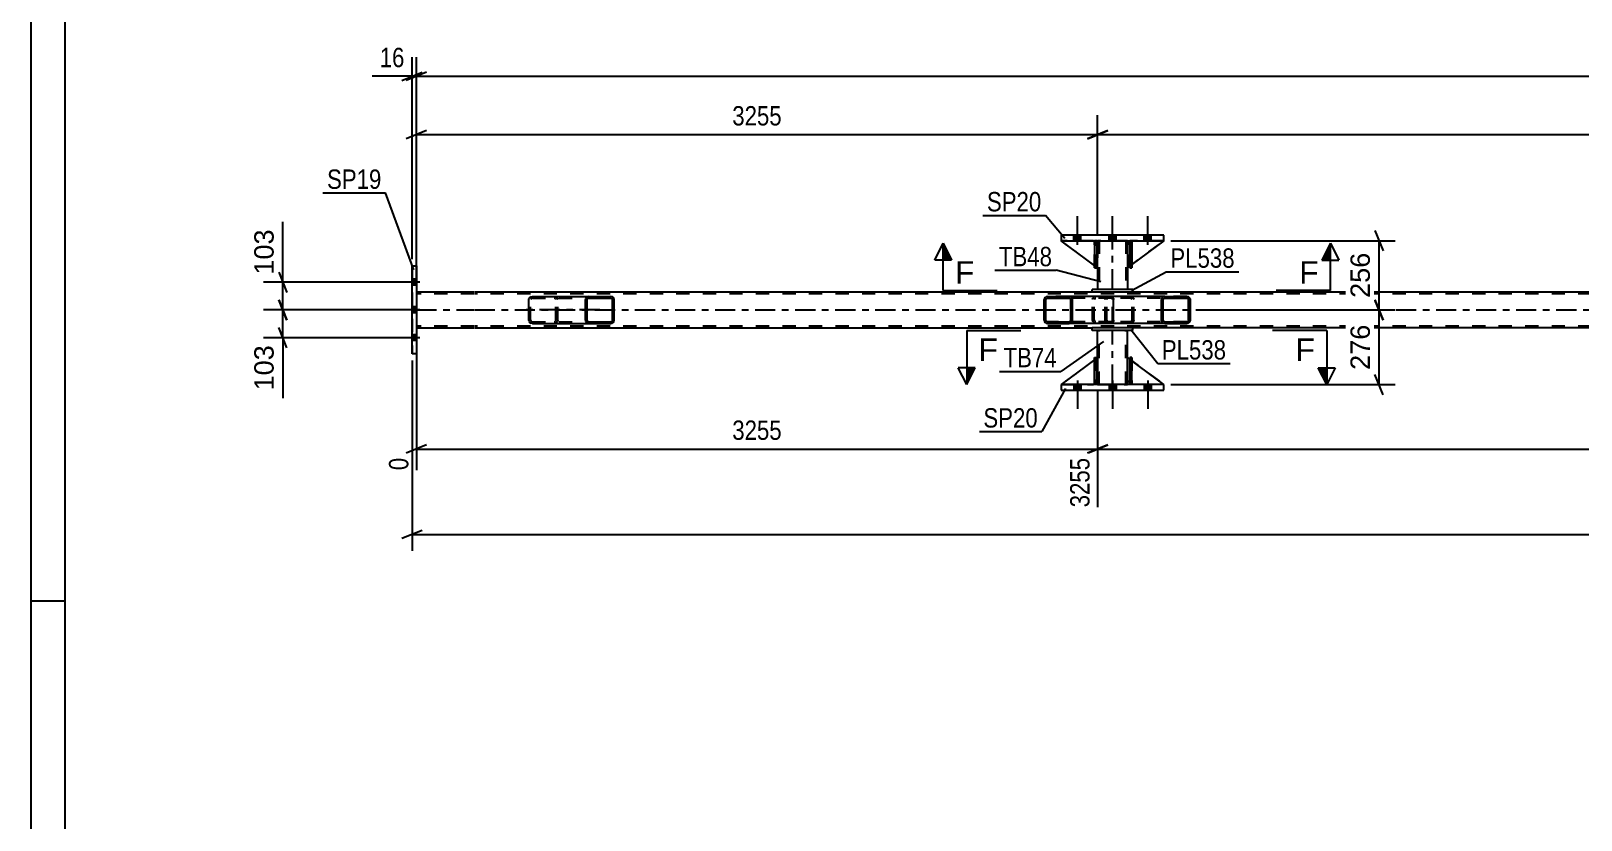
# Model space of a CAD drawing. Header units: millimetres. Extents: x -116 to 725, y -402 to 192.
# Drawn here: x -115.8 to 113.3, y -285.6 to -169 of the extents above; entities that cross this region are included whole.
import ezdxf

# ---------------------------------------------------------------- set-up
doc = ezdxf.new("R2010")
doc.units = ezdxf.units.MM
doc.linetypes.add('DXK_LINE_DOT2', pattern=[3.9198, 1.9599, -1.9599])
doc.linetypes.add('DXK_LINE_DOT3', pattern=[5.9187, 2.979, -0.9799, 0.9799, -0.9799])
doc.styles.add('Arial', font='ARIAL.TTF', dxfattribs={"height": 0.2})
doc.styles.add('Arial Narrow', font='ARIALN.TTF', dxfattribs={"height": 0.2})

# ---------------------------------------------------------------- blocks, each defined once
blk = doc.blocks.new('Unknown-203723472-1133')
at = {"color": 5, "linetype": 'Continuous'}
for p, q in [((-115.77, 191.75), (-115.77, -402.25)), ((-110.77, 186.75), (-110.77, -397.25)), ((-110.77, -253.25), (-115.77, -253.25))]:
    blk.add_line(p, q, dxfattribs=at)
blk = doc.blocks.new('Bolt-203723472-4096 - 3915')
at = {"linetype": 'Continuous'}
for points in [[(38.33, -199.95), (39.37, -199.95), (39.37, -199.15), (38.33, -199.15)], [(38.33, -199.95), (39.37, -199.95), (39.37, -199.15), (38.33, -199.15)], [(38.33, -199.95), (39.37, -199.95), (39.37, -199.15), (38.33, -199.15)], [(43.53, -199.95), (44.57, -199.95), (44.57, -199.15), (43.53, -199.15)], [(43.53, -199.95), (44.57, -199.95), (44.57, -199.15), (43.53, -199.15)], [(48.73, -199.95), (49.77, -199.95), (49.77, -199.15), (48.73, -199.15)], [(48.73, -199.95), (49.77, -199.95), (49.77, -199.15), (48.73, -199.15)], [(48.73, -199.95), (49.77, -199.95), (49.77, -199.15), (48.73, -199.15)]]:
    blk.add_hatch(color=1, dxfattribs=at).paths.add_polyline_path(points)
at = {"color": 1, "linetype": 'Continuous'}
for p, q in [((38.85, -200.55), (38.85, -196.35)), ((38.85, -200.55), (38.85, -196.35)), ((38.85, -200.55), (38.85, -196.35)), ((44.05, -200.55), (44.05, -196.35)), ((44.05, -200.55), (44.05, -196.35)), ((49.25, -200.55), (49.25, -196.35)), ((49.25, -200.55), (49.25, -196.35)), ((49.25, -200.55), (49.25, -196.35)), ((38.33, -199.95), (38.33, -199.15)), ((38.33, -199.95), (38.33, -199.15)), ((38.33, -199.95), (38.33, -199.15)), ((39.37, -199.95), (39.37, -199.15)), ((39.37, -199.95), (39.37, -199.15)), ((39.37, -199.95), (39.37, -199.15)), ((43.53, -199.95), (43.53, -199.15)), ((43.53, -199.95), (43.53, -199.15)), ((44.57, -199.95), (44.57, -199.15)), ((44.57, -199.95), (44.57, -199.15)), ((48.73, -199.95), (48.73, -199.15)), ((48.73, -199.95), (48.73, -199.15)), ((48.73, -199.95), (48.73, -199.15)), ((49.77, -199.95), (49.77, -199.15)), ((49.77, -199.95), (49.77, -199.15)), ((49.77, -199.95), (49.77, -199.15))]:
    blk.add_line(p, q, dxfattribs=at)
blk = doc.blocks.new('Part-203723472-3953 - 3915')
at = {"color": 2, "linetype": 'Continuous'}
for p, q in [((47.05, -212.83), (41.05, -212.83)), ((41.05, -213.23), (41.05, -212.83)), ((47.05, -213.23), (47.05, -212.83)), ((47.05, -213.23), (41.05, -213.23))]:
    blk.add_line(p, q, dxfattribs=at)
blk = doc.blocks.new('Part-203723472-3958 - 3915')
at = {"color": 2, "linetype": 'Continuous'}
for p, q in [((47.05, -207.15), (41.05, -207.15)), ((41.05, -207.55), (41.05, -207.15)), ((47.05, -207.55), (41.05, -207.55)), ((47.05, -207.55), (47.05, -207.15))]:
    blk.add_line(p, q, dxfattribs=at)
blk = doc.blocks.new('Part-203723472-4027 - 3915')
at = {"color": 7, "linetype": 'DXK_LINE_DOT2'}
for p, q in [((41.85, -217.23), (36.45, -221.23)), ((41.85, -220.63), (41.85, -217.23)), ((41.85, -217.23), (41.85, -220.63)), ((36.45, -221.23), (41.25, -221.23)), ((41.25, -221.23), (41.85, -220.63)), ((41.85, -220.63), (41.25, -221.23)), ((41.85, -220.63), (41.85, -220.63))]:
    blk.add_line(p, q, dxfattribs=at)
blk = doc.blocks.new('Part-203723472-3963 - 3915')
at = {"color": 2, "linetype": 'Continuous'}
for p, q in [((41.85, -199.95), (41.85, -200.55)), ((46.25, -199.95), (46.25, -200.55)), ((41.85, -203.95), (41.85, -207.15)), ((46.25, -203.95), (46.25, -207.15))]:
    blk.add_line(p, q, dxfattribs=at)
at = {"color": 7, "linetype": 'DXK_LINE_DOT2'}
for p, q in [((46.25, -199.95), (41.85, -199.95)), ((41.85, -200.55), (41.85, -203.95)), ((42.09, -199.95), (42.09, -207.15)), ((46.01, -199.95), (46.01, -207.15)), ((46.25, -200.55), (46.25, -203.95)), ((46.25, -207.15), (41.85, -207.15))]:
    blk.add_line(p, q, dxfattribs=at)
at = {"color": 7, "linetype": 'DXK_LINE_DOT3'}
blk.add_line((44.05, -207.15), (44.05, -199.95), dxfattribs=at)
blk = doc.blocks.new('Part-203723472-4028 - 3915')
at = {"color": 2, "linetype": 'Continuous'}
for p, q in [((46.25, -220.63), (46.25, -217.23)), ((46.6, -217.49), (46.25, -217.23)), ((51.64, -221.23), (46.92, -217.73)), ((46.6, -220.99), (46.25, -220.63))]:
    blk.add_line(p, q, dxfattribs=at)
at = {"color": 7, "linetype": 'DXK_LINE_DOT2'}
for p, q in [((46.92, -217.73), (46.6, -217.49)), ((46.85, -221.23), (46.6, -220.99)), ((51.65, -221.23), (46.85, -221.23)), ((51.64, -221.23), (51.65, -221.23)), ((51.65, -221.23), (51.64, -221.23))]:
    blk.add_line(p, q, dxfattribs=at)
blk = doc.blocks.new('Part-203723472-3973 - 3915')
at = {"color": 7, "linetype": 'DXK_LINE_DOT2'}
for p, q in [((46.6, -200.55), (46.6, -199.95)), ((46.6, -199.95), (46.6, -199.95)), ((46.6, -199.95), (46.6, -203.95)), ((46.92, -199.95), (46.6, -199.95)), ((46.6, -203.95), (46.6, -200.55)), ((46.6, -200.55), (46.92, -200.55)), ((46.92, -200.55), (46.92, -199.95)), ((46.92, -203.95), (46.92, -199.95)), ((46.92, -200.55), (46.92, -203.95)), ((46.6, -203.95), (46.92, -203.95))]:
    blk.add_line(p, q, dxfattribs=at)
blk = doc.blocks.new('Part-203723472-3978 - 3915')
at = {"color": 2, "linetype": 'Continuous'}
for p, q in [((41.85, -217.23), (41.85, -213.23)), ((46.25, -217.23), (46.25, -213.23)), ((41.85, -221.23), (41.85, -220.63)), ((46.25, -221.23), (46.25, -220.63))]:
    blk.add_line(p, q, dxfattribs=at)
at = {"color": 7, "linetype": 'DXK_LINE_DOT2'}
for p, q in [((46.25, -213.23), (41.85, -213.23)), ((42.09, -221.23), (42.09, -213.23)), ((46.01, -221.23), (46.01, -213.23)), ((41.85, -220.63), (41.85, -217.23)), ((46.25, -220.63), (46.25, -217.23)), ((41.85, -221.23), (46.25, -221.23))]:
    blk.add_line(p, q, dxfattribs=at)
at = {"color": 7, "linetype": 'DXK_LINE_DOT3'}
blk.add_line((44.05, -221.23), (44.05, -213.23), dxfattribs=at)
blk = doc.blocks.new('Part-203723472-4053 - 3915')
at = {"linetype": 'Continuous'}
h = blk.add_hatch(dxfattribs=at)
h.set_pattern_fill('', scale=0.7, style=0, pattern_type=0)
h.set_pattern_definition([(45, (-29.627, -208.489), (-1.57154, 1.57154), [])])
h.paths.add_polyline_path([(-29.59, -208.67), (-29.63, -208.49), (-29.74, -208.33), (-29.9, -208.23), (-30.1, -208.19), (-33.33, -208.19), (-33.53, -208.23), (-33.7, -208.33), (-33.81, -208.49), (-33.84, -208.67), (-33.84, -211.71), (-33.81, -211.9), (-33.7, -212.05), (-33.53, -212.16), (-33.33, -212.19), (-30.1, -212.19), (-29.9, -212.16), (-29.74, -212.05), (-29.63, -211.9), (-29.59, -211.71)])
h.paths.add_polyline_path([(-29.86, -211.8), (-29.92, -211.88), (-30, -211.93), (-30.1, -211.95), (-33.33, -211.95), (-33.43, -211.93), (-33.51, -211.88), (-33.57, -211.8), (-33.59, -211.71), (-33.59, -208.67), (-33.57, -208.58), (-33.51, -208.5), (-33.43, -208.45), (-33.33, -208.43), (-30.1, -208.43), (-30, -208.45), (-29.92, -208.5), (-29.86, -208.58), (-29.84, -208.67), (-29.84, -211.71)])
at = {"color": 2, "linetype": 'Continuous'}
for p, q in [((-41.88, -208.23), (-41.68, -208.19)), ((-41.68, -208.19), (-33.33, -208.19)), ((-33.33, -208.19), (-33.53, -208.23)), ((-33.33, -208.19), (-30.1, -208.19)), ((-29.9, -208.23), (-30.1, -208.19)), ((-42.19, -208.67), (-42.16, -208.49)), ((-42.19, -211.71), (-42.19, -208.67)), ((-33.81, -208.49), (-33.84, -208.67)), ((-33.84, -211.71), (-33.84, -208.67)), ((-33.59, -208.67), (-33.57, -208.58)), ((-33.59, -211.71), (-33.59, -208.67)), ((-33.57, -208.58), (-33.51, -208.5)), ((-33.51, -208.5), (-33.43, -208.45)), ((-33.43, -208.45), (-33.33, -208.43)), ((-33.33, -208.43), (-30.1, -208.43)), ((-30.1, -208.43), (-30, -208.45)), ((-30, -208.45), (-29.92, -208.5)), ((-29.92, -208.5), (-29.86, -208.58)), ((-29.86, -208.58), (-29.84, -208.67)), ((-29.84, -211.71), (-29.84, -208.67)), ((-29.59, -208.67), (-29.63, -208.49)), ((-29.59, -211.71), (-29.59, -208.67)), ((-42.16, -211.9), (-42.19, -211.71)), ((-41.68, -212.19), (-41.88, -212.16)), ((-41.68, -212.19), (-33.33, -212.19)), ((-33.84, -211.71), (-33.81, -211.9)), ((-33.57, -211.8), (-33.59, -211.71)), ((-33.51, -211.88), (-33.57, -211.8)), ((-33.53, -212.16), (-33.33, -212.19)), ((-33.43, -211.93), (-33.51, -211.88)), ((-33.33, -211.95), (-33.43, -211.93)), ((-33.33, -211.95), (-30.1, -211.95)), ((-33.33, -212.19), (-30.1, -212.19)), ((-30, -211.93), (-30.1, -211.95)), ((-30.1, -212.19), (-29.9, -212.16)), ((-29.92, -211.88), (-30, -211.93)), ((-29.86, -211.8), (-29.92, -211.88)), ((-29.84, -211.71), (-29.86, -211.8)), ((-29.63, -211.9), (-29.59, -211.71))]:
    blk.add_line(p, q, dxfattribs=at)
at = {"color": 7, "linetype": 'DXK_LINE_DOT2'}
for p, q in [((-38.45, -208.19), (-38.25, -208.23)), ((-33.33, -208.19), (-30.1, -208.19)), ((-41.92, -208.58), (-41.94, -208.67)), ((-41.94, -211.71), (-41.94, -208.67)), ((-41.86, -208.5), (-41.92, -208.58)), ((-41.78, -208.45), (-41.86, -208.5)), ((-41.68, -208.43), (-41.78, -208.45)), ((-41.68, -208.43), (-30.1, -208.43)), ((-38.35, -208.45), (-38.45, -208.43)), ((-38.27, -208.5), (-38.35, -208.45)), ((-38.21, -208.58), (-38.27, -208.5)), ((-38.19, -208.67), (-38.21, -208.58)), ((-38.19, -211.71), (-38.19, -208.67)), ((-37.98, -208.49), (-37.94, -208.67)), ((-37.94, -211.71), (-37.94, -208.67)), ((-41.94, -211.71), (-41.92, -211.8)), ((-41.92, -211.8), (-41.86, -211.88)), ((-41.86, -211.88), (-41.78, -211.93)), ((-41.78, -211.93), (-41.68, -211.95)), ((-41.68, -211.95), (-30.1, -211.95)), ((-38.45, -211.95), (-38.35, -211.93)), ((-38.25, -212.16), (-38.45, -212.19)), ((-38.35, -211.93), (-38.27, -211.88)), ((-38.27, -211.88), (-38.21, -211.8)), ((-38.21, -211.8), (-38.19, -211.71)), ((-37.94, -211.71), (-37.98, -211.9)), ((-33.33, -212.19), (-30.1, -212.19))]:
    blk.add_line(p, q, dxfattribs=at)
at = {"color": 7, "linetype": 'DXK_LINE_DOT3'}
blk.add_line((-31.72, -210.19), (-43.49, -210.19), dxfattribs=at)
at = {"color": 2, "linetype": 'Continuous'}
for centre, start, end in [((-41.7, -208.69), 110.7583, 155.68), ((-33.35, -208.69), 110.7583, 155.68), ((-30.08, -208.69), 24.32, 69.2417), ((-41.7, -211.69), 204.32, 249.2417), ((-33.35, -211.69), 204.32, 249.2417), ((-30.08, -211.69), 290.7583, 335.68)]:
    blk.add_arc(centre, 0.496, start, end, dxfattribs=at)
at = {"color": 7, "linetype": 'DXK_LINE_DOT2'}
for centre, start, end in [((-38.43, -208.69), 24.32, 69.2417), ((-38.43, -211.69), 290.7583, 335.68)]:
    blk.add_arc(centre, 0.496, start, end, dxfattribs=at)
blk = doc.blocks.new('Part-203723472-3993 - 3915')
at = {"color": 2, "linetype": 'Continuous'}
for p, q in [((-59.45, -203.69), (-58.81, -203.69)), ((-59.45, -216.69), (-59.45, -203.69)), ((-58.81, -203.69), (-58.81, -216.69)), ((-58.81, -216.69), (-59.45, -216.69))]:
    blk.add_line(p, q, dxfattribs=at)
at = {"color": 7, "linetype": 'DXK_LINE_DOT2'}
for p, q in [((-59.45, -203.69), (-59.45, -216.69)), ((-58.81, -203.69), (-58.81, -216.69))]:
    blk.add_line(p, q, dxfattribs=at)
blk = doc.blocks.new('Part-203723472-4029 - 3915')
at = {"color": 2, "linetype": 'Continuous'}
for p, q in [((41.72, -199.95), (41.4, -199.95)), ((41.4, -199.95), (41.4, -203.95)), ((41.72, -199.95), (41.72, -199.95)), ((41.72, -199.95), (41.72, -203.95)), ((41.72, -203.95), (41.4, -203.95))]:
    blk.add_line(p, q, dxfattribs=at)
at = {"color": 7, "linetype": 'DXK_LINE_DOT2'}
for p, q in [((41.4, -200.55), (41.4, -199.95)), ((41.72, -200.55), (41.4, -200.55)), ((41.4, -200.55), (41.4, -203.95)), ((41.72, -200.55), (41.72, -199.95)), ((41.72, -199.95), (41.72, -199.95)), ((41.72, -203.95), (41.72, -200.55))]:
    blk.add_line(p, q, dxfattribs=at)
blk = doc.blocks.new('Part-203723472-4030 - 3915')
at = {"color": 2, "linetype": 'Continuous'}
for p, q in [((41.4, -203.62), (36.45, -199.95)), ((41.4, -200.11), (41.25, -199.95)), ((41.85, -200.55), (41.72, -200.43)), ((41.85, -200.55), (41.85, -200.55)), ((41.85, -203.95), (41.85, -200.55)), ((41.72, -203.86), (41.85, -203.95)), ((41.85, -203.95), (41.85, -203.95))]:
    blk.add_line(p, q, dxfattribs=at)
at = {"color": 7, "linetype": 'DXK_LINE_DOT2'}
for p, q in [((41.25, -199.95), (36.45, -199.95)), ((41.25, -199.95), (41.85, -200.55)), ((41.72, -200.43), (41.4, -200.11)), ((41.85, -200.55), (41.85, -203.95)), ((41.72, -203.86), (41.4, -203.62))]:
    blk.add_line(p, q, dxfattribs=at)
blk = doc.blocks.new('Part-203723472-4031 - 3915')
at = {"color": 7, "linetype": 'DXK_LINE_DOT2'}
for p, q in [((41.85, -203.95), (36.45, -199.95)), ((36.45, -199.95), (41.25, -199.95)), ((41.25, -199.95), (41.85, -200.55)), ((41.85, -200.55), (41.25, -199.95)), ((41.85, -200.55), (41.85, -203.95)), ((41.85, -200.55), (41.85, -200.55)), ((41.85, -200.55), (41.85, -203.95))]:
    blk.add_line(p, q, dxfattribs=at)
blk = doc.blocks.new('Part-203723472-4032 - 3915')
at = {"color": 2, "linetype": 'Continuous'}
for p, q in [((46.6, -200.2), (46.25, -200.55)), ((46.25, -200.55), (46.25, -203.95)), ((51.65, -199.95), (46.92, -203.45)), ((46.6, -203.69), (46.25, -203.95))]:
    blk.add_line(p, q, dxfattribs=at)
at = {"color": 7, "linetype": 'DXK_LINE_DOT2'}
for p, q in [((46.85, -199.95), (46.6, -200.2)), ((51.65, -199.95), (46.85, -199.95)), ((46.92, -203.45), (46.6, -203.69))]:
    blk.add_line(p, q, dxfattribs=at)
blk = doc.blocks.new('Part-203723472-4043 - 3915')
at = {"color": 7, "linetype": 'DXK_LINE_DOT2'}
for p, q in [((41.4, -217.23), (41.72, -217.23)), ((41.4, -220.63), (41.4, -217.23)), ((41.4, -217.23), (41.4, -221.23)), ((41.72, -217.23), (41.72, -220.63)), ((41.72, -221.23), (41.72, -217.33)), ((41.72, -220.63), (41.4, -220.63)), ((41.4, -221.23), (41.4, -220.63)), ((41.72, -221.23), (41.4, -221.23)), ((41.72, -220.63), (41.72, -221.23)), ((41.72, -221.23), (41.72, -221.23))]:
    blk.add_line(p, q, dxfattribs=at)
blk = doc.blocks.new('Part-203723472-4044 - 3915')
at = {"color": 2, "linetype": 'Continuous'}
for p, q in [((46.6, -221.23), (46.6, -217.23)), ((46.6, -217.23), (46.92, -217.23)), ((46.92, -221.23), (46.92, -217.23)), ((46.6, -221.23), (46.6, -221.23)), ((46.92, -221.23), (46.6, -221.23))]:
    blk.add_line(p, q, dxfattribs=at)
at = {"color": 7, "linetype": 'DXK_LINE_DOT2'}
for p, q in [((46.6, -217.23), (46.6, -220.63)), ((46.92, -220.63), (46.92, -217.23)), ((46.6, -220.63), (46.6, -221.23)), ((46.6, -220.63), (46.92, -220.63)), ((46.92, -221.23), (46.92, -220.63)), ((46.92, -221.23), (46.92, -221.23))]:
    blk.add_line(p, q, dxfattribs=at)
blk = doc.blocks.new('Part-203723472-4045 - 3915')
at = {"color": 2, "linetype": 'Continuous'}
for p, q in [((41.4, -221.23), (41.4, -217.23)), ((41.4, -217.23), (41.72, -217.23)), ((41.72, -221.23), (41.72, -217.23)), ((41.4, -221.23), (41.4, -221.23)), ((41.72, -221.23), (41.4, -221.23))]:
    blk.add_line(p, q, dxfattribs=at)
at = {"color": 7, "linetype": 'DXK_LINE_DOT2'}
for p, q in [((41.4, -217.23), (41.4, -220.63)), ((41.72, -220.63), (41.72, -217.23)), ((41.4, -220.63), (41.4, -221.23)), ((41.4, -220.63), (41.72, -220.63)), ((41.72, -221.23), (41.72, -220.63)), ((41.72, -221.23), (41.72, -221.23))]:
    blk.add_line(p, q, dxfattribs=at)
blk = doc.blocks.new('Part-203723472-4046 - 3915')
at = {"color": 2, "linetype": 'Continuous'}
for p, q in [((41.4, -217.56), (36.45, -221.23)), ((41.85, -217.23), (41.72, -217.33)), ((41.85, -220.63), (41.85, -217.23)), ((41.4, -221.08), (41.25, -221.23)), ((41.85, -220.63), (41.72, -220.76)), ((41.85, -220.63), (41.85, -220.63))]:
    blk.add_line(p, q, dxfattribs=at)
at = {"color": 7, "linetype": 'DXK_LINE_DOT2'}
for p, q in [((41.72, -217.33), (41.4, -217.56)), ((41.85, -220.63), (41.85, -217.23)), ((36.45, -221.23), (41.25, -221.23)), ((41.85, -220.63), (41.25, -221.23)), ((41.72, -220.76), (41.4, -221.08))]:
    blk.add_line(p, q, dxfattribs=at)
blk = doc.blocks.new('Part-203723472-4052 - 3915')
at = {"linetype": 'Continuous'}
h = blk.add_hatch(dxfattribs=at)
h.set_pattern_fill('', scale=0.7, style=0, pattern_type=0)
h.set_pattern_definition([(45, (55.5073, -208.489), (-1.57154, 1.57154), [])])
h.paths.add_polyline_path([(55.55, -208.67), (55.51, -208.49), (55.4, -208.33), (55.23, -208.23), (55.04, -208.19), (51.8, -208.19), (51.6, -208.23), (51.44, -208.33), (51.33, -208.49), (51.29, -208.67), (51.29, -211.71), (51.33, -211.9), (51.44, -212.05), (51.6, -212.16), (51.8, -212.19), (55.04, -212.19), (55.23, -212.16), (55.4, -212.05), (55.51, -211.9), (55.55, -211.71)])
h.paths.add_polyline_path([(55.27, -211.8), (55.22, -211.88), (55.13, -211.93), (55.04, -211.95), (51.8, -211.95), (51.7, -211.93), (51.62, -211.88), (51.56, -211.8), (51.54, -211.71), (51.54, -208.67), (51.56, -208.58), (51.62, -208.5), (51.7, -208.45), (51.8, -208.43), (55.04, -208.43), (55.13, -208.45), (55.22, -208.5), (55.27, -208.58), (55.29, -208.67), (55.29, -211.71)])
at = {"color": 7, "linetype": 'DXK_LINE_DOT2'}
for p, q in [((43.26, -208.23), (43.45, -208.19)), ((43.93, -208.19), (43.45, -208.19)), ((46.69, -208.19), (46.88, -208.23)), ((55.04, -208.19), (51.8, -208.19)), ((42.94, -208.67), (42.98, -208.49)), ((42.94, -211.71), (42.94, -208.67)), ((43.22, -208.58), (43.2, -208.67)), ((43.2, -211.71), (43.2, -208.67)), ((43.27, -208.5), (43.22, -208.58)), ((43.35, -208.45), (43.27, -208.5)), ((43.45, -208.43), (43.35, -208.45)), ((55.04, -208.43), (43.45, -208.43)), ((46.78, -208.45), (46.69, -208.43)), ((46.87, -208.5), (46.78, -208.45)), ((46.92, -208.58), (46.87, -208.5)), ((46.94, -208.67), (46.92, -208.58)), ((46.94, -211.71), (46.94, -208.67)), ((47.16, -208.49), (47.2, -208.67)), ((47.2, -211.71), (47.2, -208.67)), ((42.98, -211.9), (42.94, -211.71)), ((43.2, -211.71), (43.22, -211.8)), ((43.22, -211.8), (43.27, -211.88)), ((43.45, -212.19), (43.26, -212.16)), ((43.27, -211.88), (43.35, -211.93)), ((43.35, -211.93), (43.45, -211.95)), ((55.04, -211.95), (43.45, -211.95)), ((43.93, -212.19), (43.45, -212.19)), ((46.69, -211.95), (46.78, -211.93)), ((46.88, -212.16), (46.69, -212.19)), ((46.78, -211.93), (46.87, -211.88)), ((46.87, -211.88), (46.92, -211.8)), ((46.92, -211.8), (46.94, -211.71)), ((47.2, -211.71), (47.16, -211.9)), ((55.04, -212.19), (51.8, -212.19))]:
    blk.add_line(p, q, dxfattribs=at)
at = {"color": 2, "linetype": 'Continuous'}
for p, q in [((51.8, -208.19), (43.93, -208.19)), ((51.8, -208.19), (51.6, -208.23)), ((51.8, -208.19), (55.04, -208.19)), ((55.23, -208.23), (55.04, -208.19)), ((51.33, -208.49), (51.29, -208.67)), ((51.29, -211.71), (51.29, -208.67)), ((51.54, -208.67), (51.56, -208.58)), ((51.54, -211.71), (51.54, -208.67)), ((51.56, -208.58), (51.62, -208.5)), ((51.62, -208.5), (51.7, -208.45)), ((51.7, -208.45), (51.8, -208.43)), ((51.8, -208.43), (55.04, -208.43)), ((55.04, -208.43), (55.13, -208.45)), ((55.13, -208.45), (55.22, -208.5)), ((55.22, -208.5), (55.27, -208.58)), ((55.27, -208.58), (55.29, -208.67)), ((55.29, -211.71), (55.29, -208.67)), ((55.55, -208.67), (55.51, -208.49)), ((55.55, -211.71), (55.55, -208.67)), ((51.8, -212.19), (43.93, -212.19)), ((51.29, -211.71), (51.33, -211.9)), ((51.56, -211.8), (51.54, -211.71)), ((51.62, -211.88), (51.56, -211.8)), ((51.6, -212.16), (51.8, -212.19)), ((51.7, -211.93), (51.62, -211.88)), ((51.8, -211.95), (51.7, -211.93)), ((51.8, -211.95), (55.04, -211.95)), ((51.8, -212.19), (55.04, -212.19)), ((55.13, -211.93), (55.04, -211.95)), ((55.04, -212.19), (55.23, -212.16)), ((55.22, -211.88), (55.13, -211.93)), ((55.27, -211.8), (55.22, -211.88)), ((55.29, -211.71), (55.27, -211.8)), ((55.51, -211.9), (55.55, -211.71))]:
    blk.add_line(p, q, dxfattribs=at)
at = {"color": 7, "linetype": 'DXK_LINE_DOT2'}
for centre, start, end in [((43.43, -208.69), 110.7583, 155.68), ((46.71, -208.69), 24.32, 69.2417), ((43.43, -211.69), 204.32, 249.2417), ((46.71, -211.69), 290.7583, 335.68)]:
    blk.add_arc(centre, 0.496, start, end, dxfattribs=at)
at = {"color": 2, "linetype": 'Continuous'}
for centre, start, end in [((51.78, -208.69), 110.7583, 155.68), ((55.05, -208.69), 24.32, 69.2417), ((51.78, -211.69), 204.32, 249.2417), ((55.05, -211.69), 290.7583, 335.68)]:
    blk.add_arc(centre, 0.496, start, end, dxfattribs=at)
blk = doc.blocks.new('Part-203723472-4054 - 3915')
at = {"linetype": 'Continuous'}
h = blk.add_hatch(dxfattribs=at)
h.set_pattern_fill('', scale=0.7, style=0, pattern_type=0)
h.set_pattern_definition([(45, (38.0966, -208.489), (-1.57154, 1.57154), [])])
h.paths.add_polyline_path([(38.13, -208.67), (38.1, -208.49), (37.99, -208.33), (37.82, -208.23), (37.63, -208.19), (34.45, -208.19), (34.26, -208.23), (34.09, -208.33), (33.98, -208.49), (33.95, -208.67), (33.95, -211.71), (33.98, -211.9), (34.09, -212.05), (34.26, -212.16), (34.45, -212.19), (37.63, -212.19), (37.82, -212.16), (37.99, -212.05), (38.1, -211.9), (38.13, -211.71)])
h.paths.add_polyline_path([(37.86, -211.8), (37.81, -211.88), (37.73, -211.93), (37.63, -211.95), (34.45, -211.95), (34.35, -211.93), (34.27, -211.88), (34.22, -211.8), (34.2, -211.71), (34.2, -208.67), (34.22, -208.58), (34.27, -208.5), (34.35, -208.45), (34.45, -208.43), (37.63, -208.43), (37.73, -208.45), (37.81, -208.5), (37.86, -208.58), (37.88, -208.67), (37.88, -211.71)])
at = {"color": 2, "linetype": 'Continuous'}
for p, q in [((34.45, -208.19), (34.26, -208.23)), ((34.45, -208.19), (37.63, -208.19)), ((43.93, -208.19), (37.63, -208.19)), ((37.82, -208.23), (37.63, -208.19)), ((43.93, -208.19), (44.04, -208.23)), ((44.04, -208.23), (44.12, -208.33)), ((44.12, -208.33), (44.18, -208.49)), ((33.98, -208.49), (33.95, -208.67)), ((33.95, -211.71), (33.95, -208.67)), ((34.2, -208.67), (34.22, -208.58)), ((34.2, -211.71), (34.2, -208.67)), ((34.22, -208.58), (34.27, -208.5)), ((34.27, -208.5), (34.35, -208.45)), ((34.35, -208.45), (34.45, -208.43)), ((34.45, -208.43), (37.63, -208.43)), ((37.63, -208.43), (37.73, -208.45)), ((37.73, -208.45), (37.81, -208.5)), ((37.81, -208.5), (37.86, -208.58)), ((37.86, -208.58), (37.88, -208.67)), ((37.88, -211.71), (37.88, -208.67)), ((38.13, -208.67), (38.1, -208.49)), ((38.13, -211.71), (38.13, -208.67)), ((44.18, -208.49), (44.2, -208.67)), ((44.2, -211.71), (44.2, -208.67)), ((33.95, -211.71), (33.98, -211.9)), ((34.22, -211.8), (34.2, -211.71)), ((34.27, -211.88), (34.22, -211.8)), ((34.26, -212.16), (34.45, -212.19)), ((34.35, -211.93), (34.27, -211.88)), ((34.45, -211.95), (34.35, -211.93)), ((34.45, -211.95), (37.63, -211.95)), ((34.45, -212.19), (37.63, -212.19)), ((37.73, -211.93), (37.63, -211.95)), ((37.63, -212.19), (37.82, -212.16)), ((43.93, -212.19), (37.63, -212.19)), ((37.81, -211.88), (37.73, -211.93)), ((37.86, -211.8), (37.81, -211.88)), ((37.88, -211.71), (37.86, -211.8)), ((38.1, -211.9), (38.13, -211.71)), ((44.04, -212.16), (43.93, -212.19)), ((44.12, -212.05), (44.04, -212.16)), ((44.18, -211.9), (44.12, -212.05)), ((44.2, -211.71), (44.18, -211.9))]:
    blk.add_line(p, q, dxfattribs=at)
at = {"color": 7, "linetype": 'DXK_LINE_DOT2'}
for p, q in [((37.63, -208.19), (34.45, -208.19)), ((41.41, -208.23), (41.6, -208.19)), ((42.94, -208.43), (42.94, -208.19)), ((43.93, -208.43), (34.45, -208.43)), ((41.1, -208.67), (41.13, -208.49)), ((41.1, -211.71), (41.1, -208.67)), ((41.37, -208.58), (41.35, -208.67)), ((41.35, -211.71), (41.35, -208.67)), ((41.42, -208.5), (41.37, -208.58)), ((41.42, -208.5), (41.44, -208.49)), ((41.44, -208.49), (41.5, -208.45)), ((41.5, -208.45), (41.6, -208.43)), ((43.98, -208.45), (43.93, -208.43)), ((44.03, -208.5), (43.98, -208.45)), ((44.06, -208.58), (44.03, -208.5)), ((44.07, -208.67), (44.06, -208.58)), ((44.07, -211.71), (44.07, -208.67)), ((43.93, -211.95), (34.45, -211.95)), ((37.63, -212.19), (34.45, -212.19)), ((41.13, -211.9), (41.1, -211.71)), ((41.35, -211.71), (41.37, -211.8)), ((41.37, -211.8), (41.42, -211.88)), ((41.6, -212.19), (41.41, -212.16)), ((41.42, -211.88), (41.5, -211.93)), ((41.5, -211.93), (41.6, -211.95)), ((42.94, -212.19), (42.94, -211.95)), ((43.93, -211.95), (43.98, -211.93)), ((43.98, -211.93), (44.03, -211.88)), ((44.03, -211.88), (44.06, -211.8)), ((44.06, -211.8), (44.07, -211.71))]:
    blk.add_line(p, q, dxfattribs=at)
at = {"color": 2, "linetype": 'Continuous'}
for centre, start, end in [((34.43, -208.69), 111.1941, 156.1506), ((37.65, -208.69), 23.8494, 68.8059), ((34.43, -211.7), 203.8494, 248.8059), ((37.65, -211.7), 291.1941, 336.1506)]:
    blk.add_arc(centre, 0.492, start, end, dxfattribs=at)
at = {"color": 7, "linetype": 'DXK_LINE_DOT2'}
for centre, start, end in [((41.58, -208.69), 111.1941, 156.1506), ((41.58, -211.7), 203.8494, 248.8059)]:
    blk.add_arc(centre, 0.492, start, end, dxfattribs=at)
blk = doc.blocks.new('Part-203723472-4109 - 3915')
at = {"color": 2, "linetype": 'Continuous'}
for p, q in [((51.65, -199.15), (36.45, -199.15)), ((36.45, -199.15), (36.45, -199.95)), ((51.65, -199.95), (51.65, -199.15)), ((36.45, -199.95), (51.65, -199.95))]:
    blk.add_line(p, q, dxfattribs=at)
blk = doc.blocks.new('Part-203723472-4073 - 3915')
at = {"color": 7, "linetype": 'DXK_LINE_DOT2'}
for p, q in [((46.85, -199.95), (46.25, -200.55)), ((46.25, -203.95), (51.65, -199.95)), ((46.25, -200.55), (46.25, -203.95)), ((51.65, -199.95), (46.85, -199.95))]:
    blk.add_line(p, q, dxfattribs=at)
blk = doc.blocks.new('Part-203723472-4074 - 3915')
at = {"color": 7, "linetype": 'DXK_LINE_DOT2'}
for p, q in [((46.92, -217.23), (46.6, -217.23)), ((46.6, -220.63), (46.6, -217.23)), ((46.6, -217.23), (46.6, -221.23)), ((46.92, -217.23), (46.92, -220.63)), ((46.92, -221.23), (46.92, -217.23)), ((46.92, -220.63), (46.6, -220.63)), ((46.6, -221.23), (46.6, -220.63)), ((46.92, -221.23), (46.6, -221.23)), ((46.92, -220.63), (46.92, -221.23)), ((46.92, -221.23), (46.92, -221.23))]:
    blk.add_line(p, q, dxfattribs=at)
blk = doc.blocks.new('Bolt-203723472-4095 - 3915')
at = {"linetype": 'Continuous'}
for points in [[(39.37, -221.23), (38.33, -221.23), (38.33, -222.03), (39.37, -222.03)], [(39.37, -221.23), (38.33, -221.23), (38.33, -222.03), (39.37, -222.03)], [(39.37, -221.23), (38.33, -221.23), (38.33, -222.03), (39.37, -222.03)], [(44.57, -221.23), (43.53, -221.23), (43.53, -222.03), (44.57, -222.03)], [(44.57, -221.23), (43.53, -221.23), (43.53, -222.03), (44.57, -222.03)], [(49.77, -221.23), (48.73, -221.23), (48.73, -222.03), (49.77, -222.03)], [(49.77, -221.23), (48.73, -221.23), (48.73, -222.03), (49.77, -222.03)], [(49.77, -221.23), (48.73, -221.23), (48.73, -222.03), (49.77, -222.03)]]:
    blk.add_hatch(color=1, dxfattribs=at).paths.add_polyline_path(points)
at = {"color": 1, "linetype": 'Continuous'}
for p, q in [((38.33, -221.23), (38.33, -222.03)), ((38.33, -221.23), (38.33, -222.03)), ((38.33, -221.23), (38.33, -222.03)), ((38.85, -220.63), (38.85, -224.83)), ((38.85, -220.63), (38.85, -224.83)), ((38.85, -220.63), (38.85, -224.83)), ((39.37, -221.23), (39.37, -222.03)), ((39.37, -221.23), (39.37, -222.03)), ((39.37, -221.23), (39.37, -222.03)), ((43.53, -221.23), (43.53, -222.03)), ((43.53, -221.23), (43.53, -222.03)), ((44.05, -220.63), (44.05, -224.83)), ((44.05, -220.63), (44.05, -224.83)), ((44.57, -221.23), (44.57, -222.03)), ((44.57, -221.23), (44.57, -222.03)), ((48.73, -221.23), (48.73, -222.03)), ((48.73, -221.23), (48.73, -222.03)), ((48.73, -221.23), (48.73, -222.03)), ((49.25, -220.63), (49.25, -224.83)), ((49.25, -220.63), (49.25, -224.83)), ((49.25, -220.63), (49.25, -224.83)), ((49.77, -221.23), (49.77, -222.03)), ((49.77, -221.23), (49.77, -222.03)), ((49.77, -221.23), (49.77, -222.03))]:
    blk.add_line(p, q, dxfattribs=at)
blk = doc.blocks.new('Part-203723472-4097 - 3915')
at = {"color": 7, "linetype": 'DXK_LINE_DOT2'}
for p, q in [((41.4, -200.55), (41.4, -199.95)), ((41.4, -199.95), (41.4, -199.95)), ((41.4, -199.95), (41.4, -203.95)), ((41.72, -199.95), (41.4, -199.95)), ((41.4, -203.95), (41.4, -200.55)), ((41.4, -200.55), (41.72, -200.55)), ((41.72, -200.55), (41.72, -199.95)), ((41.72, -203.95), (41.72, -199.95)), ((41.72, -200.55), (41.72, -203.95)), ((41.4, -203.95), (41.72, -203.95))]:
    blk.add_line(p, q, dxfattribs=at)
blk = doc.blocks.new('Part-203723472-4098 - 3915')
at = {"color": 2, "linetype": 'Continuous'}
for p, q in [((46.92, -199.95), (46.6, -199.95)), ((46.6, -199.95), (46.6, -203.95)), ((46.92, -199.95), (46.92, -199.95)), ((46.92, -199.95), (46.92, -203.95)), ((46.92, -203.95), (46.6, -203.95))]:
    blk.add_line(p, q, dxfattribs=at)
at = {"color": 7, "linetype": 'DXK_LINE_DOT2'}
for p, q in [((46.6, -200.55), (46.6, -199.95)), ((46.92, -200.55), (46.6, -200.55)), ((46.6, -200.55), (46.6, -203.95)), ((46.92, -200.55), (46.92, -199.95)), ((46.92, -199.95), (46.92, -199.95)), ((46.92, -203.95), (46.92, -200.55))]:
    blk.add_line(p, q, dxfattribs=at)
blk = doc.blocks.new('Part-203723472-4099 - 3915')
at = {"color": 7, "linetype": 'DXK_LINE_DOT2'}
for p, q in [((46.25, -220.63), (46.25, -217.23)), ((46.25, -217.23), (51.65, -221.23)), ((46.85, -221.23), (46.25, -220.63)), ((51.65, -221.23), (46.85, -221.23))]:
    blk.add_line(p, q, dxfattribs=at)
blk = doc.blocks.new('Part-203723472-4104 - 3915')
at = {"color": 2, "linetype": 'Continuous'}
for p, q in [((36.45, -221.23), (36.45, -222.03)), ((51.65, -221.23), (36.45, -221.23)), ((36.45, -222.03), (51.65, -222.03)), ((51.65, -222.03), (51.65, -221.23))]:
    blk.add_line(p, q, dxfattribs=at)
blk = doc.blocks.new('Bolt-203723472-4148 - 3915')
at = {"linetype": 'Continuous'}
for points in [[(-58.81, -206.53), (-58.81, -205.65), (-59.45, -205.65), (-59.45, -206.53)], [(-58.81, -206.53), (-58.81, -205.65), (-59.45, -205.65), (-59.45, -206.53)], [(-58.81, -206.53), (-58.81, -205.65), (-59.45, -205.65), (-59.45, -206.53)], [(-58.81, -210.63), (-58.81, -209.75), (-59.45, -209.75), (-59.45, -210.63)], [(-58.81, -210.63), (-58.81, -209.75), (-59.45, -209.75), (-59.45, -210.63)], [(-58.81, -214.73), (-58.81, -213.85), (-59.45, -213.85), (-59.45, -214.73)], [(-58.81, -214.73), (-58.81, -213.85), (-59.45, -213.85), (-59.45, -214.73)], [(-58.81, -214.73), (-58.81, -213.85), (-59.45, -213.85), (-59.45, -214.73)]]:
    blk.add_hatch(color=1, dxfattribs=at).paths.add_polyline_path(points)
at = {"color": 1, "linetype": 'Continuous'}
for p, q in [((-58.29, -206.09), (-61.61, -206.09)), ((-58.29, -206.09), (-61.61, -206.09)), ((-58.29, -206.09), (-61.61, -206.09)), ((-58.81, -205.65), (-59.45, -205.65)), ((-58.81, -205.65), (-59.45, -205.65)), ((-58.81, -205.65), (-59.45, -205.65)), ((-58.81, -206.53), (-59.45, -206.53)), ((-58.81, -206.53), (-59.45, -206.53)), ((-58.81, -206.53), (-59.45, -206.53)), ((-58.29, -210.19), (-61.61, -210.19)), ((-58.29, -210.19), (-61.61, -210.19)), ((-58.81, -209.75), (-59.45, -209.75)), ((-58.81, -209.75), (-59.45, -209.75)), ((-58.81, -210.63), (-59.45, -210.63)), ((-58.81, -210.63), (-59.45, -210.63)), ((-58.29, -214.29), (-61.61, -214.29)), ((-58.29, -214.29), (-61.61, -214.29)), ((-58.29, -214.29), (-61.61, -214.29)), ((-58.81, -213.85), (-59.45, -213.85)), ((-58.81, -213.85), (-59.45, -213.85)), ((-58.81, -213.85), (-59.45, -213.85)), ((-58.81, -214.73), (-59.45, -214.73)), ((-58.81, -214.73), (-59.45, -214.73)), ((-58.81, -214.73), (-59.45, -214.73))]:
    blk.add_line(p, q, dxfattribs=at)
blk = doc.blocks.new('Part-203723472-4214 - 3915')
at = {"color": 2, "linetype": 'Continuous'}
for p, q in [((-50.29, -207.55), (-58.81, -207.55)), ((608.72, -207.55), (-50.19, -207.55)), ((-58.81, -212.83), (-50.29, -212.83)), ((-50.19, -212.83), (41.05, -212.83)), ((211.31, -212.83), (47.05, -212.83))]:
    blk.add_line(p, q, dxfattribs=at)
at = {"color": 7, "linetype": 'DXK_LINE_DOT2'}
for p, q in [((-58.81, -207.55), (-58.81, -212.83)), ((-50.29, -207.79), (-58.81, -207.79)), ((608.72, -207.79), (-50.19, -207.79)), ((-50.29, -212.59), (-58.81, -212.59)), ((-58.81, -212.8), (-58.81, -212.83)), ((608.72, -212.59), (-50.19, -212.59)), ((47.05, -212.83), (41.05, -212.83))]:
    blk.add_line(p, q, dxfattribs=at)
at = {"color": 7, "linetype": 'DXK_LINE_DOT3'}
for p, q in [((-58.81, -210.19), (-50.29, -210.19)), ((-50.19, -210.19), (608.72, -210.19))]:
    blk.add_line(p, q, dxfattribs=at)
blk = doc.blocks.new('StraightDimension-203723472-4274 - 3915')
at = {"color": 7, "linetype": 'Continuous'}
for p, q in [((41.85, -222.23), (41.85, -239.37)), ((212.11, -222.23), (212.11, -239.37)), ((43.35, -230.15), (40.35, -231.35)), ((41.85, -230.75), (212.11, -230.75)), ((210.61, -231.35), (213.61, -230.15))]:
    blk.add_line(p, q, dxfattribs=at)
at = {"color": 0}
blk.add_wipeout([(131.24, -230), (131.24, -225.8), (122.72, -225.8), (122.72, -230)], dxfattribs=at)
at = {"color": 0, "linetype": 'Continuous'}
blk.add_wipeout([(211.51, -231.45), (207.31, -231.45), (207.31, -239.97), (211.51, -239.97)], dxfattribs=at)
at = {"color": 3, "style": 'Arial Narrow'}
blk.add_text('4257', height=2.863, dxfattribs=at).set_placement((123.32, -229.4))
at = {"color": 3, "linetype": 'Continuous', "style": 'Arial Narrow'}
blk.add_text('7512', height=2.863, rotation=90.0002, dxfattribs=at).set_placement((210.91, -239.37))
blk = doc.blocks.new('StraightDimension-203723472-4241 - 3915')
at = {"color": 7, "linetype": 'Continuous'}
for p, q in [((-58.81, -206.55), (-58.81, -181.42)), ((41.85, -198.95), (41.85, -181.42)), ((-57.31, -183.67), (-60.31, -184.87)), ((-58.81, -184.27), (41.85, -184.27)), ((40.35, -184.87), (43.35, -183.67))]:
    blk.add_line(p, q, dxfattribs=at)
at = {"color": 0}
blk.add_wipeout([(-4.23, -183.52), (-4.23, -179.32), (-12.74, -179.32), (-12.74, -183.52)], dxfattribs=at)
at = {"color": 3, "style": 'Arial Narrow'}
blk.add_text('3255', height=2.863, dxfattribs=at).set_placement((-12.14, -182.92))
blk = doc.blocks.new('StraightDimension-203723472-4246 - 3915')
at = {"color": 7, "linetype": 'Continuous'}
for p, q in [((41.85, -198.95), (41.85, -181.42)), ((212.11, -198.95), (212.11, -181.42)), ((43.35, -183.67), (40.35, -184.87)), ((41.85, -184.27), (212.11, -184.27)), ((210.61, -184.87), (213.61, -183.67))]:
    blk.add_line(p, q, dxfattribs=at)
at = {"color": 0}
blk.add_wipeout([(131.24, -183.52), (131.24, -179.32), (122.72, -179.32), (122.72, -183.52)], dxfattribs=at)
at = {"color": 3, "style": 'Arial Narrow'}
blk.add_text('4257', height=2.863, dxfattribs=at).set_placement((123.32, -182.92))
blk = doc.blocks.new('StraightDimension-203723472-4269 - 3915')
at = {"color": 7, "linetype": 'Continuous'}
for p, q in [((-58.81, -213.83), (-58.81, -233.88)), ((41.85, -222.23), (41.85, -239.37)), ((-57.31, -230.15), (-60.31, -231.35)), ((-58.81, -230.75), (41.85, -230.75)), ((40.35, -231.35), (43.35, -230.15))]:
    blk.add_line(p, q, dxfattribs=at)
at = {"color": 0}
blk.add_wipeout([(-4.23, -230), (-4.23, -225.8), (-12.74, -225.8), (-12.74, -230)], dxfattribs=at)
at = {"color": 0, "linetype": 'Continuous'}
for points in [[(-59.41, -231.45), (-63.61, -231.45), (-63.61, -234.48), (-59.41, -234.48)], [(41.25, -231.45), (37.05, -231.45), (37.05, -239.97), (41.25, -239.97)]]:
    blk.add_wipeout(points, dxfattribs=at)
at = {"color": 3, "style": 'Arial Narrow'}
blk.add_text('3255', height=2.863, dxfattribs=at).set_placement((-12.14, -229.4))
at = {"color": 3, "linetype": 'Continuous', "style": 'Arial Narrow'}
for s, height, p in [('0', 2.86, (-60.01, -233.88)), ('3255', 2.863, (40.65, -239.37))]:
    blk.add_text(s, height=height, rotation=90.0002, dxfattribs=at).set_placement(p)
blk = doc.blocks.new('StraightDimension-203723472-4323 - 3915')
at = {"color": 7, "linetype": 'Continuous'}
for p, q in [((-59.45, -217.69), (-59.45, -245.79)), ((-57.95, -242.79), (-60.95, -243.99)), ((-59.45, -243.39), (617.98, -243.39))]:
    blk.add_line(p, q, dxfattribs=at)
blk = doc.blocks.new('StraightDimension-203723472-4334 - 3915')
at = {"color": 7, "linetype": 'Continuous'}
for p, q in [((-59.48, -210.19), (-81.41, -210.19)), ((-79.16, -208.69), (-77.96, -211.69)), ((-78.56, -214.29), (-78.56, -210.19)), ((-77.96, -215.79), (-79.16, -212.79)), ((-59.48, -214.29), (-81.41, -214.29))]:
    blk.add_line(p, q, dxfattribs=at)
at = {"color": 0}
blk.add_wipeout([(-79.31, -214.82), (-83.51, -214.82), (-83.51, -222.69), (-79.31, -222.69)], dxfattribs=at)
at = {"color": 7, "linetype": 'Continuous'}
blk.add_line((-78.56, -214.29), (-78.56, -223.21), dxfattribs=at)
blk.add_line((-78.56, -214.29), (-78.56, -223.21), dxfattribs=at)
at = {"color": 3, "style": 'Arial'}
blk.add_text('103', height=2.865, rotation=90.0002, dxfattribs=at).set_placement((-79.91, -222.09))
blk = doc.blocks.new('StraightDimension-203723472-4344 - 3915')
at = {"color": 7, "linetype": 'Continuous'}
for p, q in [((-59.48, -206.09), (-81.41, -206.09)), ((-79.16, -204.59), (-77.96, -207.59)), ((-78.56, -210.19), (-78.56, -206.09)), ((-59.48, -210.19), (-81.41, -210.19)), ((-77.96, -211.69), (-79.16, -208.69))]:
    blk.add_line(p, q, dxfattribs=at)
at = {"color": 0}
blk.add_wipeout([(-79.31, -197.7), (-83.51, -197.7), (-83.51, -205.57), (-79.31, -205.57)], dxfattribs=at)
at = {"color": 7, "linetype": 'Continuous'}
blk.add_line((-78.56, -206.09), (-78.56, -197.17), dxfattribs=at)
blk.add_line((-78.56, -206.09), (-78.56, -197.17), dxfattribs=at)
at = {"color": 3, "style": 'Arial'}
blk.add_text('103', height=2.865, rotation=90.0002, dxfattribs=at).set_placement((-79.91, -204.97))
blk = doc.blocks.new('StraightDimension-203723472-4355 - 3915')
at = {"color": 7, "linetype": 'Continuous'}
for p, q in [((58.07, -210.19), (85.83, -210.19)), ((82.83, -208.69), (84.03, -211.69)), ((83.43, -221.23), (83.43, -210.19)), ((84.03, -222.73), (82.83, -219.73)), ((52.65, -221.23), (85.83, -221.23))]:
    blk.add_line(p, q, dxfattribs=at)
at = {"color": 0}
blk.add_wipeout([(82.68, -211.78), (78.48, -211.78), (78.48, -219.65), (82.68, -219.65)], dxfattribs=at)
at = {"color": 3, "style": 'Arial'}
blk.add_text('276', height=2.865, rotation=90.0002, dxfattribs=at).set_placement((82.08, -219.05))
blk = doc.blocks.new('StraightDimension-203723472-4383 - 3915')
at = {"color": 7, "linetype": 'Continuous'}
for p, q in [((82.83, -198.45), (84.03, -201.45)), ((52.65, -199.95), (85.83, -199.95)), ((83.43, -210.19), (83.43, -199.95)), ((58.07, -210.19), (85.83, -210.19)), ((84.03, -211.69), (82.83, -208.69))]:
    blk.add_line(p, q, dxfattribs=at)
at = {"color": 0}
blk.add_wipeout([(82.68, -201.14), (78.48, -201.14), (78.48, -209.01), (82.68, -209.01)], dxfattribs=at)
at = {"color": 3, "style": 'Arial'}
blk.add_text('256', height=2.865, rotation=90.0002, dxfattribs=at).set_placement((82.08, -208.41))
blk = doc.blocks.new('StraightDimension-203723472-9068 - 3915')
at = {"color": 7, "linetype": 'Continuous'}
for p, q in [((-58.81, -202.69), (-58.81, -172.8)), ((-57.31, -175.05), (-60.31, -176.25)), ((-58.81, -175.65), (617.34, -175.65))]:
    blk.add_line(p, q, dxfattribs=at)
blk = doc.blocks.new('StraightDimension-203723472-9069 - 3915')
at = {"color": 7, "linetype": 'Continuous'}
for p, q in [((-59.45, -202.69), (-59.45, -172.8)), ((-58.81, -202.69), (-58.81, -172.8)), ((-60.95, -176.25), (-57.95, -175.05)), ((-57.31, -175.05), (-60.31, -176.25)), ((-59.45, -175.65), (-58.81, -175.65))]:
    blk.add_line(p, q, dxfattribs=at)
at = {"color": 0}
blk.add_wipeout([(-59.98, -174.9), (-59.98, -170.7), (-64.84, -170.7), (-64.84, -174.9)], dxfattribs=at)
at = {"color": 7, "linetype": 'Continuous'}
blk.add_line((-59.45, -175.65), (-65.36, -175.65), dxfattribs=at)
blk.add_line((-59.45, -175.65), (-65.36, -175.65), dxfattribs=at)
at = {"color": 3, "style": 'Arial Narrow'}
blk.add_text('16', height=2.863, dxfattribs=at).set_placement((-64.24, -174.3))
blk = doc.blocks.new('Mark-203723472-3949 - 3915')
at = {"color": 0}
blk.add_wipeout([(60.85, -217.52), (60.85, -214.52), (51.34, -214.52), (51.34, -217.52)], dxfattribs=at)
blk.add_wipeout([(60.85, -217.52), (60.85, -214.52), (51.34, -214.52), (51.34, -217.52)], dxfattribs=at)
at = {"color": 30, "linetype": 'Continuous'}
for p, q in [((46.78, -213.07), (50.74, -218.12)), ((50.74, -218.12), (61.45, -218.12))]:
    blk.add_line(p, q, dxfattribs=at)
at = {"color": 3, "style": 'Arial Narrow'}
blk.add_text('PL538', height=2.863, dxfattribs=at).set_placement((51.34, -217.52))
blk = doc.blocks.new('Mark-203723472-3954 - 3915')
at = {"color": 0}
blk.add_wipeout([(62.1, -203.95), (62.1, -200.95), (52.6, -200.95), (52.6, -203.95)], dxfattribs=at)
blk.add_wipeout([(62.1, -203.95), (62.1, -200.95), (52.6, -200.95), (52.6, -203.95)], dxfattribs=at)
at = {"color": 30, "linetype": 'Continuous'}
for p, q in [((46.87, -207.34), (52, -204.55)), ((52, -204.55), (62.7, -204.55))]:
    blk.add_line(p, q, dxfattribs=at)
at = {"color": 3, "style": 'Arial Narrow'}
blk.add_text('PL538', height=2.863, dxfattribs=at).set_placement((52.6, -203.95))
blk = doc.blocks.new('Mark-203723472-3959 - 3915')
at = {"color": 0}
blk.add_wipeout([(35.11, -203.73), (35.11, -200.73), (27.26, -200.73), (27.26, -203.73)], dxfattribs=at)
blk.add_wipeout([(35.11, -203.73), (35.11, -200.73), (27.26, -200.73), (27.26, -203.73)], dxfattribs=at)
at = {"color": 30, "linetype": 'Continuous'}
for p in [(26.66, -204.33), (42.3, -206.03)]:
    blk.add_line(p, (35.71, -204.33), dxfattribs=at)
at = {"color": 3, "style": 'Arial Narrow'}
blk.add_text('TB48', height=2.863, dxfattribs=at).set_placement((27.26, -203.73))
blk = doc.blocks.new('Mark-203723472-3974 - 3915')
at = {"color": 0}
blk.add_wipeout([(35.81, -218.67), (35.81, -215.67), (27.95, -215.67), (27.95, -218.67)], dxfattribs=at)
blk.add_wipeout([(35.81, -218.67), (35.81, -215.67), (27.95, -215.67), (27.95, -218.67)], dxfattribs=at)
at = {"color": 30, "linetype": 'Continuous'}
for p in [(42.74, -214.84), (27.35, -219.27)]:
    blk.add_line(p, (36.41, -219.27), dxfattribs=at)
at = {"color": 3, "style": 'Arial Narrow'}
blk.add_text('TB74', height=2.863, dxfattribs=at).set_placement((27.95, -218.67))
blk = doc.blocks.new('Mark-203723472-3989 - 3915')
at = {"color": 0}
blk.add_wipeout([(-63.98, -192.29), (-63.98, -189.29), (-72.02, -189.29), (-72.02, -192.29)], dxfattribs=at)
blk.add_wipeout([(-63.98, -192.29), (-63.98, -189.29), (-72.02, -189.29), (-72.02, -192.29)], dxfattribs=at)
at = {"color": 30, "linetype": 'Continuous'}
for p in [(-72.62, -192.89), (-59.18, -204.25)]:
    blk.add_line(p, (-63.38, -192.89), dxfattribs=at)
at = {"color": 3, "style": 'Arial Narrow'}
blk.add_text('SP19', height=2.863, dxfattribs=at).set_placement((-72.02, -192.29))
blk = doc.blocks.new('Mark-203723472-4100 - 3915')
at = {"color": 0}
blk.add_wipeout([(33.01, -227.58), (33.01, -224.58), (24.97, -224.58), (24.97, -227.58)], dxfattribs=at)
blk.add_wipeout([(33.01, -227.58), (33.01, -224.58), (24.97, -224.58), (24.97, -227.58)], dxfattribs=at)
at = {"color": 30, "linetype": 'Continuous'}
for p in [(37.09, -221.79), (24.37, -228.18)]:
    blk.add_line(p, (33.61, -228.18), dxfattribs=at)
at = {"color": 3, "style": 'Arial Narrow'}
blk.add_text('SP20', height=2.863, dxfattribs=at).set_placement((24.97, -227.58))
blk = doc.blocks.new('Mark-203723472-4105 - 3915')
at = {"color": 0}
blk.add_wipeout([(33.53, -195.62), (33.53, -192.62), (25.49, -192.62), (25.49, -195.62)], dxfattribs=at)
blk.add_wipeout([(33.53, -195.62), (33.53, -192.62), (25.49, -192.62), (25.49, -195.62)], dxfattribs=at)
at = {"color": 30, "linetype": 'Continuous'}
for p in [(24.89, -196.22), (37.02, -199.62)]:
    blk.add_line(p, (34.13, -196.22), dxfattribs=at)
at = {"color": 3, "style": 'Arial Narrow'}
blk.add_text('SP20', height=2.863, dxfattribs=at).set_placement((25.49, -195.62))
blk = doc.blocks.new('SectionMark-203723472-4432 - 3915')
at = {"color": 6, "linetype": 'Continuous'}
for p, q in [((22.5, -213.23), (22.5, -221.23)), ((75.71, -213.23), (75.71, -221.23)), ((22.5, -221.23), (21.25, -218.73)), ((76.96, -218.73), (75.71, -221.23))]:
    blk.add_line(p, q, dxfattribs=at)
at = {"color": 0, "linetype": 'Continuous'}
for points in [[(27.1, -217.73), (27.1, -214.23), (24.25, -214.23), (24.25, -217.73)], [(73.96, -217.73), (73.96, -214.23), (71.1, -214.23), (71.1, -217.73)]]:
    blk.add_wipeout(points, dxfattribs=at)
at = {"linetype": 'Continuous'}
for points in [[(22.5, -218.73), (23.75, -218.73), (22.5, -221.23)], [(74.46, -218.73), (75.71, -218.73), (75.71, -221.23)]]:
    blk.add_hatch(color=6, dxfattribs=at).paths.add_polyline_path(points)
at = {"color": 6, "linetype": 'Continuous'}
for p, q in [((22.5, -213.23), (30.5, -213.23)), ((75.71, -213.23), (67.71, -213.23)), ((23.75, -218.73), (21.25, -218.73)), ((22.5, -221.23), (23.75, -218.73)), ((74.46, -218.73), (76.96, -218.73)), ((75.71, -221.23), (74.46, -218.73))]:
    blk.add_line(p, q, dxfattribs=at)
at = {"color": 3, "linetype": 'Continuous', "style": 'Arial'}
for p in [(24.25, -217.73), (71.1, -217.73)]:
    blk.add_text('F', height=3.34, dxfattribs=at).set_placement(p)
blk = doc.blocks.new('SectionMark-203723472-4434 - 3915')
at = {"color": 6, "linetype": 'Continuous'}
for p, q in [((17.77, -202.83), (19.02, -200.33)), ((19.02, -207.33), (19.02, -200.33)), ((76.25, -207.33), (76.25, -200.33)), ((76.25, -200.33), (77.5, -202.83))]:
    blk.add_line(p, q, dxfattribs=at)
at = {"color": 0, "linetype": 'Continuous'}
for points in [[(23.62, -206.33), (23.62, -202.83), (20.77, -202.83), (20.77, -206.33)], [(74.5, -206.33), (74.5, -202.83), (71.65, -202.83), (71.65, -206.33)]]:
    blk.add_wipeout(points, dxfattribs=at)
at = {"linetype": 'Continuous'}
for points in [[(20.27, -202.83), (19.02, -202.83), (19.02, -200.33)], [(76.25, -202.83), (75, -202.83), (76.25, -200.33)]]:
    blk.add_hatch(color=6, dxfattribs=at).paths.add_polyline_path(points)
at = {"color": 6, "linetype": 'Continuous'}
for p, q in [((19.02, -200.33), (20.27, -202.83)), ((76.25, -200.33), (75, -202.83)), ((20.27, -202.83), (17.77, -202.83)), ((75, -202.83), (77.5, -202.83)), ((19.02, -207.33), (27.02, -207.33)), ((76.25, -207.33), (68.25, -207.33))]:
    blk.add_line(p, q, dxfattribs=at)
at = {"color": 3, "linetype": 'Continuous', "style": 'Arial'}
for p in [(20.77, -206.33), (71.65, -206.33)]:
    blk.add_text('F', height=3.34, dxfattribs=at).set_placement(p)

msp = doc.modelspace()

# ---------------------------------------------------------------- block references
for name in ['Unknown-203723472-1133', 'Bolt-203723472-4096 - 3915', 'Part-203723472-4109 - 3915', 'Part-203723472-4030 - 3915', 'Part-203723472-4031 - 3915', 'Part-203723472-4029 - 3915', 'Part-203723472-4097 - 3915', 'Part-203723472-3963 - 3915', 'Part-203723472-4032 - 3915', 'Part-203723472-4073 - 3915', 'Part-203723472-3973 - 3915', 'Part-203723472-4098 - 3915', 'Part-203723472-3993 - 3915', 'Bolt-203723472-4148 - 3915', 'Part-203723472-4214 - 3915', 'Part-203723472-4053 - 3915', 'Part-203723472-4054 - 3915', 'Part-203723472-3958 - 3915', 'Part-203723472-4052 - 3915', 'Part-203723472-3953 - 3915', 'Part-203723472-3978 - 3915', 'Part-203723472-4027 - 3915', 'Part-203723472-4046 - 3915', 'Part-203723472-4043 - 3915', 'Part-203723472-4045 - 3915', 'Part-203723472-4028 - 3915', 'Part-203723472-4099 - 3915', 'Part-203723472-4044 - 3915', 'Part-203723472-4074 - 3915', 'Part-203723472-4104 - 3915', 'Bolt-203723472-4095 - 3915']:
    msp.add_blockref(name, (0, 0))

# ---------------------------------------------------------------- next in the draw order: block references
for name in ['StraightDimension-203723472-4241 - 3915', 'StraightDimension-203723472-4274 - 3915']:
    msp.add_blockref(name, (0, 0))

# ---------------------------------------------------------------- next in the draw order: block references
for name in ['StraightDimension-203723472-4246 - 3915', 'StraightDimension-203723472-4269 - 3915']:
    msp.add_blockref(name, (0, 0))

# ---------------------------------------------------------------- next in the draw order: block references
msp.add_blockref('StraightDimension-203723472-4323 - 3915', (0, 0))

# ---------------------------------------------------------------- next in the draw order: block references
for name in ['StraightDimension-203723472-4334 - 3915', 'StraightDimension-203723472-4355 - 3915', 'Mark-203723472-3974 - 3915', 'Mark-203723472-4100 - 3915']:
    msp.add_blockref(name, (0, 0))

# ---------------------------------------------------------------- next in the draw order: block references
for name in ['StraightDimension-203723472-4344 - 3915', 'StraightDimension-203723472-4383 - 3915', 'Mark-203723472-3949 - 3915']:
    msp.add_blockref(name, (0, 0))

# ---------------------------------------------------------------- next in the draw order: block references
for name in ['StraightDimension-203723472-9068 - 3915', 'SectionMark-203723472-4432 - 3915']:
    msp.add_blockref(name, (0, 0))

# ---------------------------------------------------------------- next in the draw order: block references
for name in ['StraightDimension-203723472-9069 - 3915', 'Mark-203723472-3959 - 3915', 'Mark-203723472-3954 - 3915']:
    msp.add_blockref(name, (0, 0))

# ---------------------------------------------------------------- next in the draw order: block references
for name in ['Mark-203723472-3989 - 3915', 'Mark-203723472-4105 - 3915']:
    msp.add_blockref(name, (0, 0))

# ---------------------------------------------------------------- next in the draw order: block references
msp.add_blockref('SectionMark-203723472-4434 - 3915', (0, 0))

doc.saveas('drawing.dxf')
